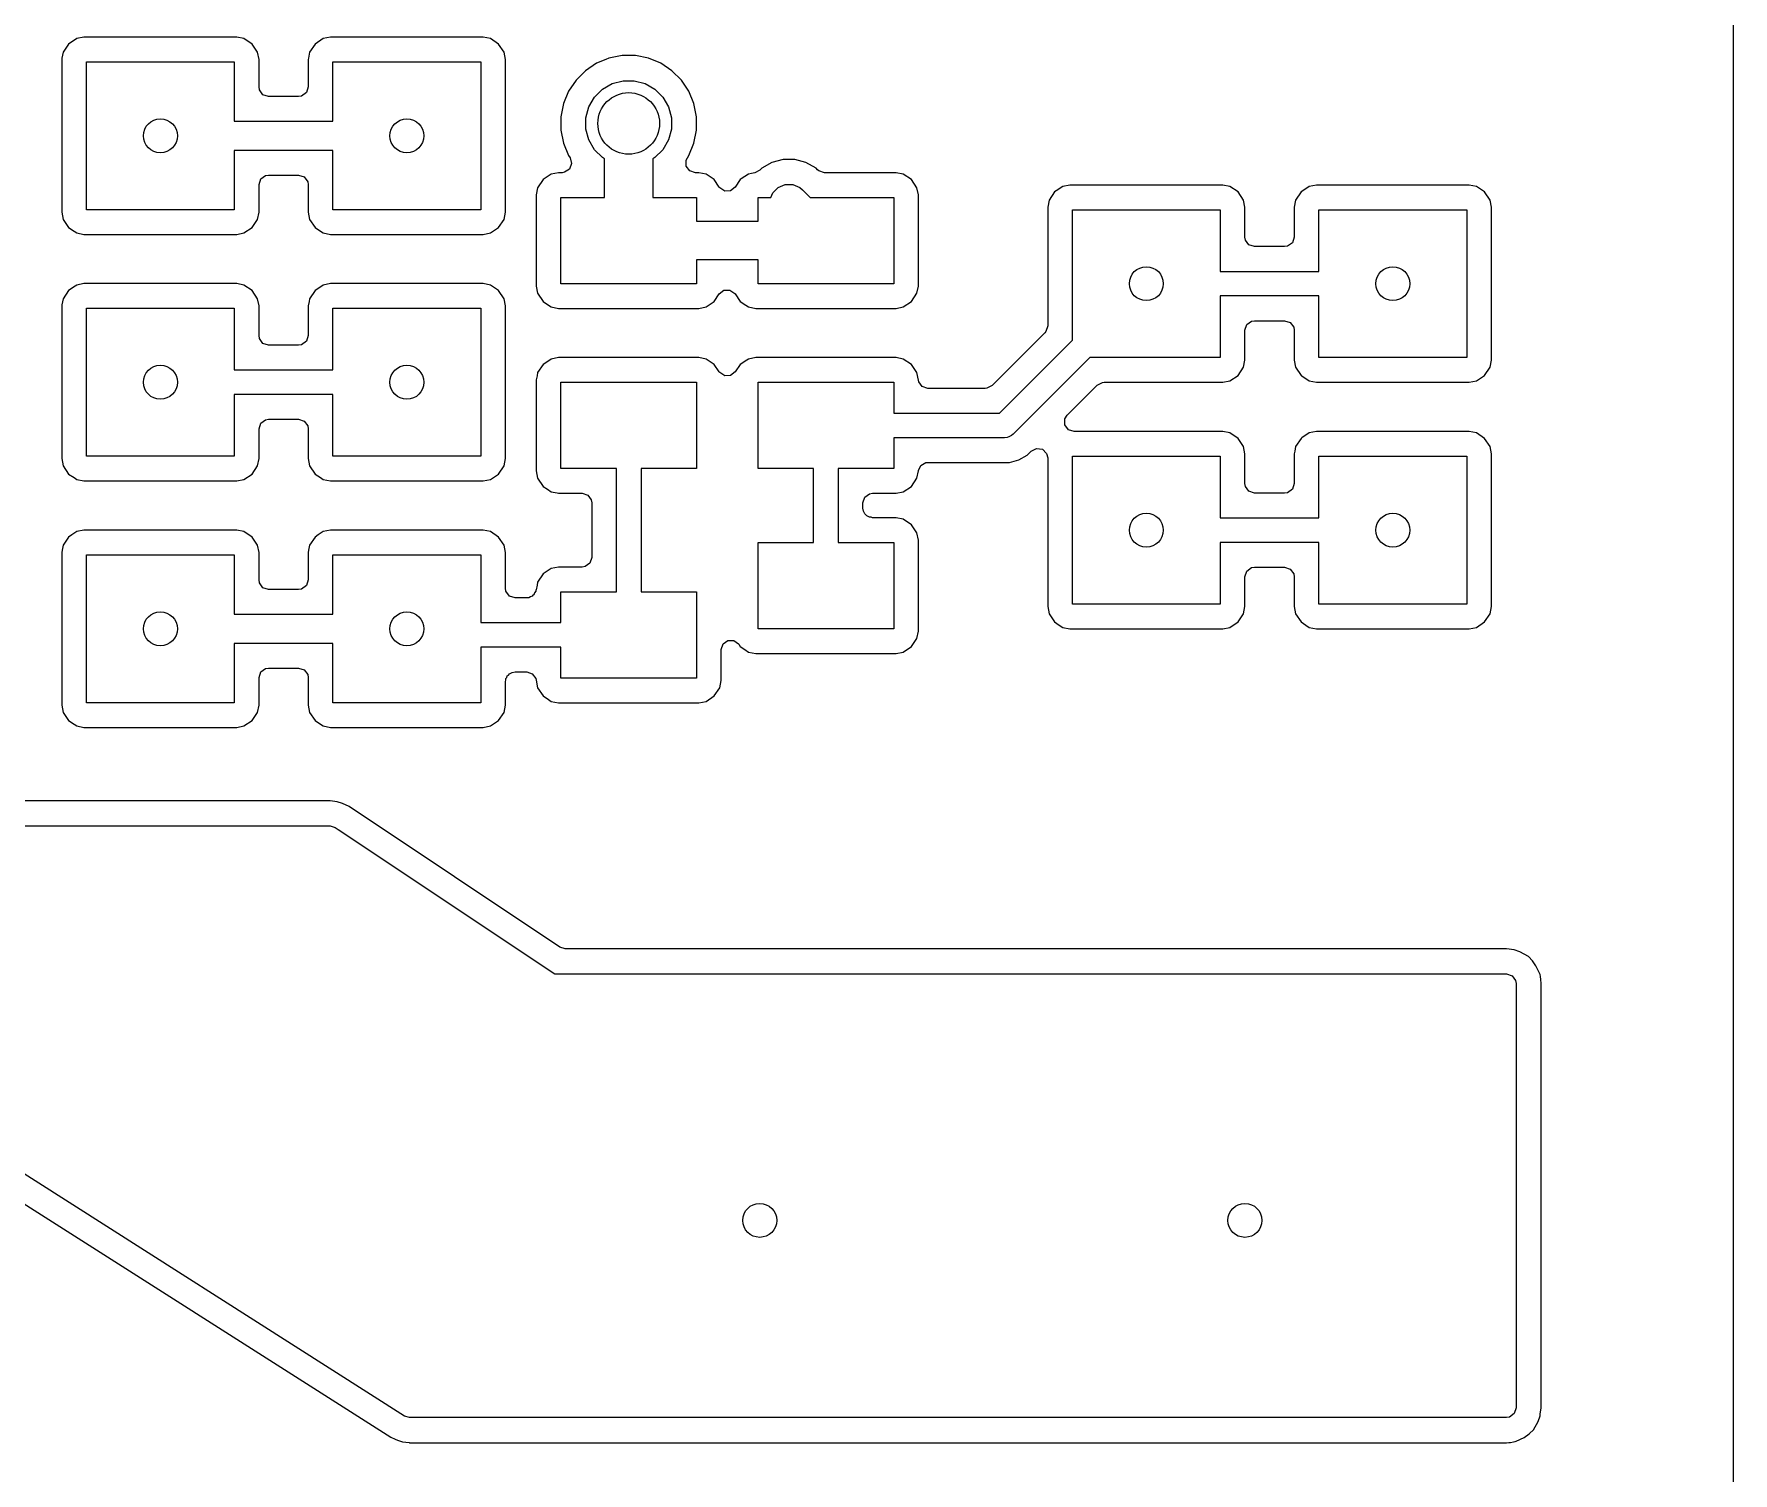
# Model space of a CAD drawing. Extents: x 0.01 to 1.99, y 0.01 to 1.59.
# Drawn here: x 1.299 to 1.988, y 0.688 to 1.271 of the extents above; entities that cross this region are included whole.
import ezdxf

# ---------------------------------------------------------------- set-up
doc = ezdxf.new("R2010")
doc.units = 0
doc.header["$MEASUREMENT"] = 0
doc.layers.add('BLACK', color=7, linetype='CONTINUOUS')

msp = doc.modelspace()

# ---------------------------------------------------------------- linework, layer by layer
at = {"layer": 'BLACK', "linetype": 'CONTINUOUS'}
for p, q in [((1.98801, 1.58411), (1.98801, 0.01589)), ((1.31609, 1.26944), (1.31278, 1.26722)), ((1.31901, 1.27002), (1.31609, 1.26944)), ((1.31609, 1.26944), (1.31609, 1.26944)), ((1.31609, 1.26944), (1.31609, 1.26944)), ((1.38099, 1.27002), (1.31901, 1.27002)), ((1.31901, 1.27002), (1.31901, 1.27002)), ((1.38391, 1.26944), (1.38099, 1.27002)), ((1.38722, 1.26722), (1.38391, 1.26944)), ((1.41609, 1.26944), (1.41278, 1.26722)), ((1.41901, 1.27002), (1.41609, 1.26944)), ((1.41609, 1.26944), (1.41609, 1.26944)), ((1.41609, 1.26944), (1.41609, 1.26944)), ((1.48099, 1.27002), (1.41901, 1.27002)), ((1.41901, 1.27002), (1.41901, 1.27002)), ((1.48391, 1.26944), (1.48099, 1.27002)), ((1.48722, 1.26722), (1.48391, 1.26944)), ((1.31007, 1.26146), (1.30998, 1.26099)), ((1.31056, 1.26391), (1.31007, 1.26146)), ((1.31278, 1.26722), (1.31056, 1.26391)), ((1.38944, 1.26391), (1.38722, 1.26722)), ((1.39002, 1.26099), (1.38944, 1.26391)), ((1.41007, 1.26146), (1.40998, 1.26099)), ((1.41056, 1.26391), (1.41007, 1.26146)), ((1.41278, 1.26722), (1.41056, 1.26391)), ((1.48944, 1.26391), (1.48722, 1.26722)), ((1.49002, 1.26099), (1.48944, 1.26391)), ((1.53197, 1.26146), (1.53076, 1.26096)), ((1.53729, 1.26252), (1.53197, 1.26146)), ((1.54271, 1.26252), (1.53729, 1.26252)), ((1.54803, 1.26146), (1.54271, 1.26252)), ((1.55304, 1.25939), (1.54803, 1.26146)), ((1.30998, 1.26099), (1.30998, 1.19901)), ((1.32, 1.2), (1.32, 1.26)), ((1.32, 1.26), (1.38, 1.26)), ((1.38, 1.26), (1.38, 1.23591)), ((1.39002, 1.24982), (1.39002, 1.26099)), ((1.39002, 1.26099), (1.39002, 1.26099)), ((1.40998, 1.26099), (1.40998, 1.24982)), ((1.42, 1.23591), (1.42, 1.26)), ((1.42, 1.26), (1.48, 1.26)), ((1.48, 1.26), (1.48, 1.2)), ((1.49002, 1.23229), (1.49002, 1.26099)), ((1.49002, 1.26099), (1.49002, 1.26099)), ((1.52246, 1.25638), (1.51862, 1.25254)), ((1.52696, 1.25939), (1.52246, 1.25638)), ((1.53076, 1.26096), (1.52696, 1.25939)), ((1.52696, 1.25939), (1.52696, 1.25939)), ((1.55754, 1.25638), (1.55304, 1.25939)), ((1.56138, 1.25254), (1.55754, 1.25638)), ((1.39021, 1.24862), (1.39002, 1.24982)), ((1.39163, 1.24667), (1.39021, 1.24862)), ((1.40998, 1.24982), (1.40924, 1.24753)), ((1.51561, 1.24804), (1.51354, 1.24303)), ((1.51862, 1.25254), (1.51561, 1.24804)), ((1.51561, 1.24804), (1.51561, 1.24804)), ((1.52612, 1.24565), (1.52935, 1.24888)), ((1.52935, 1.24888), (1.5333, 1.25117)), ((1.5333, 1.25117), (1.53772, 1.25235)), ((1.53772, 1.25235), (1.54228, 1.25235)), ((1.54228, 1.25235), (1.5467, 1.25117)), ((1.5467, 1.25117), (1.55065, 1.24888)), ((1.55065, 1.24888), (1.55388, 1.24565)), ((1.56439, 1.24804), (1.56138, 1.25254)), ((1.56646, 1.24303), (1.56439, 1.24804)), ((1.39392, 1.24593), (1.39163, 1.24667)), ((1.40608, 1.24593), (1.39392, 1.24593)), ((1.40729, 1.24612), (1.40608, 1.24593)), ((1.40924, 1.24753), (1.40729, 1.24612)), ((1.51354, 1.24303), (1.51248, 1.23771)), ((1.51354, 1.24303), (1.51354, 1.24303)), ((1.52265, 1.23728), (1.52383, 1.2417)), ((1.52383, 1.2417), (1.52612, 1.24565)), ((1.55388, 1.24565), (1.55617, 1.2417)), ((1.55617, 1.2417), (1.55735, 1.23728)), ((1.56752, 1.23771), (1.56646, 1.24303)), ((1.38, 1.23591), (1.42, 1.23591)), ((1.51248, 1.23771), (1.51248, 1.23229)), ((1.52265, 1.23272), (1.52265, 1.23728)), ((1.55735, 1.23728), (1.55735, 1.23272)), ((1.56752, 1.23229), (1.56752, 1.23771)), ((1.49002, 1.20599), (1.49002, 1.23229)), ((1.51248, 1.23229), (1.51354, 1.22697)), ((1.51354, 1.22697), (1.51354, 1.22697)), ((1.51354, 1.22697), (1.51561, 1.22196)), ((1.52383, 1.2283), (1.52265, 1.23272)), ((1.52612, 1.22435), (1.52383, 1.2283)), ((1.55617, 1.2283), (1.55388, 1.22435)), ((1.55735, 1.23272), (1.55617, 1.2283)), ((1.56439, 1.22196), (1.56646, 1.22697)), ((1.56646, 1.22697), (1.56752, 1.23229)), ((1.56646, 1.22697), (1.56646, 1.22697)), ((1.42, 1.22409), (1.38, 1.22409)), ((1.38, 1.22409), (1.38, 1.2)), ((1.42, 1.2), (1.42, 1.22409)), ((1.51561, 1.22196), (1.51561, 1.22196)), ((1.51561, 1.22196), (1.5162, 1.22108)), ((1.5162, 1.22108), (1.51686, 1.21876)), ((1.52935, 1.22112), (1.52612, 1.22435)), ((1.53016, 1.22065), (1.52935, 1.22112)), ((1.53016, 1.205), (1.53016, 1.22065)), ((1.55065, 1.22112), (1.54984, 1.22065)), ((1.54984, 1.22065), (1.54984, 1.205)), ((1.55388, 1.22435), (1.55065, 1.22112)), ((1.56333, 1.22012), (1.5638, 1.22108)), ((1.56333, 1.21771), (1.56333, 1.22012)), ((1.5638, 1.22108), (1.56439, 1.22196)), ((1.56439, 1.22196), (1.56439, 1.22196)), ((1.60264, 1.22039), (1.59809, 1.21917)), ((1.60736, 1.22039), (1.60264, 1.22039)), ((1.61191, 1.21917), (1.60736, 1.22039)), ((1.39076, 1.21247), (1.39271, 1.21388)), ((1.39271, 1.21388), (1.39392, 1.21407)), ((1.39392, 1.21407), (1.40608, 1.21407)), ((1.40608, 1.21407), (1.40837, 1.21333)), ((1.40837, 1.21333), (1.40979, 1.21138)), ((1.50859, 1.21444), (1.50564, 1.21247)), ((1.51151, 1.21502), (1.50859, 1.21444)), ((1.50859, 1.21444), (1.50859, 1.21444)), ((1.51296, 1.21502), (1.51151, 1.21502)), ((1.51151, 1.21502), (1.51151, 1.21502)), ((1.51402, 1.21517), (1.51296, 1.21502)), ((1.51602, 1.2165), (1.51402, 1.21517)), ((1.51686, 1.21876), (1.51602, 1.2165)), ((1.56475, 1.21576), (1.56333, 1.21771)), ((1.56704, 1.21502), (1.56475, 1.21576)), ((1.56849, 1.21502), (1.56704, 1.21502)), ((1.57141, 1.21444), (1.56849, 1.21502)), ((1.57472, 1.21222), (1.57141, 1.21444)), ((1.58859, 1.21444), (1.58564, 1.21247)), ((1.58985, 1.21469), (1.58859, 1.21444)), ((1.58859, 1.21444), (1.58859, 1.21444)), ((1.58859, 1.21444), (1.58859, 1.21444)), ((1.59123, 1.21496), (1.58985, 1.21469)), ((1.59322, 1.21603), (1.59123, 1.21496)), ((1.59401, 1.21682), (1.59322, 1.21603)), ((1.59809, 1.21917), (1.59401, 1.21682)), ((1.59401, 1.21682), (1.59401, 1.21682)), ((1.59809, 1.21917), (1.59809, 1.21917)), ((1.61599, 1.21682), (1.61191, 1.21917)), ((1.61664, 1.21616), (1.61599, 1.21682)), ((1.61711, 1.21576), (1.61664, 1.21616)), ((1.6194, 1.21502), (1.61711, 1.21576)), ((1.64849, 1.21502), (1.6194, 1.21502)), ((1.65141, 1.21444), (1.64849, 1.21502)), ((1.65472, 1.21222), (1.65141, 1.21444)), ((1.39002, 1.21018), (1.39076, 1.21247)), ((1.39002, 1.19901), (1.39002, 1.21018)), ((1.40979, 1.21138), (1.40998, 1.21018)), ((1.40998, 1.21018), (1.40998, 1.19901)), ((1.50306, 1.20891), (1.50248, 1.20599)), ((1.50528, 1.21222), (1.50306, 1.20891)), ((1.50564, 1.21247), (1.50528, 1.21222)), ((1.57676, 1.20918), (1.57472, 1.21222)), ((1.57694, 1.20893), (1.57676, 1.20918)), ((1.57894, 1.20759), (1.57694, 1.20893)), ((1.58135, 1.20769), (1.57894, 1.20759)), ((1.58324, 1.20918), (1.58135, 1.20769)), ((1.58528, 1.21222), (1.58324, 1.20918)), ((1.58564, 1.21247), (1.58528, 1.21222)), ((1.59768, 1.205), (1.59845, 1.20687)), ((1.59845, 1.20687), (1.60063, 1.20905)), ((1.60063, 1.20905), (1.60346, 1.21022)), ((1.60346, 1.21022), (1.60654, 1.21022)), ((1.60654, 1.21022), (1.60937, 1.20905)), ((1.60937, 1.20905), (1.61057, 1.20807)), ((1.61057, 1.20807), (1.61364, 1.205)), ((1.65694, 1.20891), (1.65472, 1.21222)), ((1.65752, 1.20599), (1.65694, 1.20891)), ((1.71278, 1.20722), (1.71056, 1.20391)), ((1.71347, 1.20769), (1.71278, 1.20722)), ((1.71609, 1.20944), (1.71347, 1.20769)), ((1.71901, 1.21002), (1.71609, 1.20944)), ((1.71609, 1.20944), (1.71609, 1.20944)), ((1.78099, 1.21002), (1.71901, 1.21002)), ((1.71901, 1.21002), (1.71901, 1.21002)), ((1.78391, 1.20944), (1.78099, 1.21002)), ((1.78722, 1.20722), (1.78391, 1.20944)), ((1.78944, 1.20391), (1.78722, 1.20722)), ((1.81278, 1.20722), (1.81056, 1.20391)), ((1.81347, 1.20769), (1.81278, 1.20722)), ((1.81609, 1.20944), (1.81347, 1.20769)), ((1.81901, 1.21002), (1.81609, 1.20944)), ((1.81609, 1.20944), (1.81609, 1.20944)), ((1.88099, 1.21002), (1.81901, 1.21002)), ((1.81901, 1.21002), (1.81901, 1.21002)), ((1.88391, 1.20944), (1.88099, 1.21002)), ((1.88722, 1.20722), (1.88391, 1.20944)), ((1.88944, 1.20391), (1.88722, 1.20722)), ((1.38, 1.2), (1.32, 1.2)), ((1.48, 1.2), (1.42, 1.2)), ((1.49002, 1.19901), (1.49002, 1.20599)), ((1.50248, 1.20599), (1.50248, 1.20599)), ((1.50248, 1.20599), (1.50248, 1.16901)), ((1.5125, 1.17), (1.5125, 1.205)), ((1.5125, 1.205), (1.53016, 1.205)), ((1.54984, 1.205), (1.5675, 1.205)), ((1.5675, 1.205), (1.5675, 1.19537)), ((1.5925, 1.19537), (1.5925, 1.205)), ((1.5925, 1.205), (1.59768, 1.205)), ((1.61364, 1.205), (1.6475, 1.205)), ((1.6475, 1.205), (1.6475, 1.17)), ((1.65752, 1.16901), (1.65752, 1.20599)), ((1.71056, 1.20391), (1.70998, 1.20099)), ((1.70998, 1.20099), (1.70998, 1.20099)), ((1.70998, 1.20099), (1.70998, 1.15284)), ((1.72, 1.14707), (1.72, 1.2)), ((1.72, 1.2), (1.78, 1.2)), ((1.78, 1.2), (1.78, 1.175)), ((1.79002, 1.20099), (1.78944, 1.20391)), ((1.79002, 1.18892), (1.79002, 1.20099)), ((1.79002, 1.20099), (1.79002, 1.20099)), ((1.81056, 1.20391), (1.80998, 1.20099)), ((1.80998, 1.20099), (1.80998, 1.20099)), ((1.80998, 1.20099), (1.80998, 1.18892)), ((1.82, 1.175), (1.82, 1.2)), ((1.82, 1.2), (1.88, 1.2)), ((1.88, 1.2), (1.88, 1.14)), ((1.89002, 1.20099), (1.88944, 1.20391)), ((1.89002, 1.13901), (1.89002, 1.20099)), ((1.30998, 1.19901), (1.30998, 1.19901)), ((1.30998, 1.19901), (1.31056, 1.19609)), ((1.31056, 1.19609), (1.31056, 1.19609)), ((1.31056, 1.19609), (1.31278, 1.19278)), ((1.31278, 1.19278), (1.31278, 1.19278)), ((1.31278, 1.19278), (1.31499, 1.1913)), ((1.38391, 1.19056), (1.38722, 1.19278)), ((1.38722, 1.19278), (1.38944, 1.19609)), ((1.38722, 1.19278), (1.38722, 1.19278)), ((1.38722, 1.19278), (1.38722, 1.19278)), ((1.38944, 1.19609), (1.39002, 1.19901)), ((1.40998, 1.19901), (1.41056, 1.19609)), ((1.41056, 1.19609), (1.41056, 1.19609)), ((1.41056, 1.19609), (1.41278, 1.19278)), ((1.41278, 1.19278), (1.41278, 1.19278)), ((1.41278, 1.19278), (1.41499, 1.1913)), ((1.48391, 1.19056), (1.48722, 1.19278)), ((1.48722, 1.19278), (1.48944, 1.19609)), ((1.48722, 1.19278), (1.48722, 1.19278)), ((1.48722, 1.19278), (1.48722, 1.19278)), ((1.48944, 1.19609), (1.49002, 1.19901)), ((1.5675, 1.19537), (1.5925, 1.19537)), ((1.31499, 1.1913), (1.31609, 1.19056)), ((1.31609, 1.19056), (1.31901, 1.18998)), ((1.31901, 1.18998), (1.38099, 1.18998)), ((1.38099, 1.18998), (1.38391, 1.19056)), ((1.38099, 1.18998), (1.38099, 1.18998)), ((1.38391, 1.19056), (1.38391, 1.19056)), ((1.41499, 1.1913), (1.41609, 1.19056)), ((1.41609, 1.19056), (1.41901, 1.18998)), ((1.41901, 1.18998), (1.48099, 1.18998)), ((1.48099, 1.18998), (1.48391, 1.19056)), ((1.48099, 1.18998), (1.48099, 1.18998)), ((1.48391, 1.19056), (1.48391, 1.19056)), ((1.79021, 1.18771), (1.79002, 1.18892)), ((1.79163, 1.18576), (1.79021, 1.18771)), ((1.79392, 1.18502), (1.79163, 1.18576)), ((1.80924, 1.18663), (1.80729, 1.18521)), ((1.80998, 1.18892), (1.80924, 1.18663)), ((1.5925, 1.17963), (1.5675, 1.17963)), ((1.5675, 1.17963), (1.5675, 1.17)), ((1.5925, 1.17), (1.5925, 1.17963)), ((1.80608, 1.18502), (1.79392, 1.18502)), ((1.80729, 1.18521), (1.80608, 1.18502)), ((1.78, 1.175), (1.82, 1.175)), ((1.31278, 1.16722), (1.31056, 1.16391)), ((1.31545, 1.16901), (1.31278, 1.16722)), ((1.31609, 1.16944), (1.31545, 1.16901)), ((1.31901, 1.17002), (1.31609, 1.16944)), ((1.31609, 1.16944), (1.31609, 1.16944)), ((1.38099, 1.17002), (1.31901, 1.17002)), ((1.31901, 1.17002), (1.31901, 1.17002)), ((1.38391, 1.16944), (1.38099, 1.17002)), ((1.38722, 1.16722), (1.38391, 1.16944)), ((1.38944, 1.16391), (1.38722, 1.16722)), ((1.41278, 1.16722), (1.41056, 1.16391)), ((1.41545, 1.16901), (1.41278, 1.16722)), ((1.41609, 1.16944), (1.41545, 1.16901)), ((1.41901, 1.17002), (1.41609, 1.16944)), ((1.41609, 1.16944), (1.41609, 1.16944)), ((1.48099, 1.17002), (1.41901, 1.17002)), ((1.41901, 1.17002), (1.41901, 1.17002)), ((1.48391, 1.16944), (1.48099, 1.17002)), ((1.48722, 1.16722), (1.48391, 1.16944)), ((1.48944, 1.16391), (1.48722, 1.16722)), ((1.50248, 1.16901), (1.50248, 1.16901)), ((1.50248, 1.16901), (1.50306, 1.16609)), ((1.50306, 1.16609), (1.50306, 1.16609)), ((1.50306, 1.16609), (1.50528, 1.16278)), ((1.5675, 1.17), (1.5125, 1.17)), ((1.57472, 1.16278), (1.57676, 1.16582)), ((1.57676, 1.16582), (1.57865, 1.16731)), ((1.57865, 1.16731), (1.58106, 1.16741)), ((1.58106, 1.16741), (1.58306, 1.16607)), ((1.58306, 1.16607), (1.58324, 1.16582)), ((1.58324, 1.16582), (1.58528, 1.16278)), ((1.6475, 1.17), (1.5925, 1.17)), ((1.65472, 1.16278), (1.65694, 1.16609)), ((1.65694, 1.16609), (1.65752, 1.16901)), ((1.82, 1.165), (1.78, 1.165)), ((1.78, 1.165), (1.78, 1.14)), ((1.82, 1.14), (1.82, 1.165)), ((1.31006, 1.16141), (1.30998, 1.16099)), ((1.30998, 1.16099), (1.30998, 1.09901)), ((1.31056, 1.16391), (1.31006, 1.16141)), ((1.32, 1.1), (1.32, 1.16)), ((1.32, 1.16), (1.38, 1.16)), ((1.38, 1.16), (1.38, 1.135)), ((1.39002, 1.16099), (1.38944, 1.16391)), ((1.39002, 1.14892), (1.39002, 1.16099)), ((1.39002, 1.16099), (1.39002, 1.16099)), ((1.41034, 1.16278), (1.40998, 1.16099)), ((1.40998, 1.16099), (1.40998, 1.14892)), ((1.41056, 1.16391), (1.41034, 1.16278)), ((1.42, 1.135), (1.42, 1.16)), ((1.42, 1.16), (1.48, 1.16)), ((1.48, 1.16), (1.48, 1.1)), ((1.49002, 1.16099), (1.48944, 1.16391)), ((1.49002, 1.09901), (1.49002, 1.16099)), ((1.50528, 1.16278), (1.50528, 1.16278)), ((1.50528, 1.16278), (1.50749, 1.1613)), ((1.50749, 1.1613), (1.50859, 1.16056)), ((1.50859, 1.16056), (1.51151, 1.15998)), ((1.51151, 1.15998), (1.56849, 1.15998)), ((1.56849, 1.15998), (1.57141, 1.16056)), ((1.56849, 1.15998), (1.56849, 1.15998)), ((1.57141, 1.16056), (1.57472, 1.16278)), ((1.57141, 1.16056), (1.57141, 1.16056)), ((1.57472, 1.16278), (1.57472, 1.16278)), ((1.57472, 1.16278), (1.57472, 1.16278)), ((1.58528, 1.16278), (1.58528, 1.16278)), ((1.58528, 1.16278), (1.58749, 1.1613)), ((1.58749, 1.1613), (1.58859, 1.16056)), ((1.58859, 1.16056), (1.59151, 1.15998)), ((1.59151, 1.15998), (1.64849, 1.15998)), ((1.64849, 1.15998), (1.65141, 1.16056)), ((1.64849, 1.15998), (1.64849, 1.15998)), ((1.65141, 1.16056), (1.65472, 1.16278)), ((1.65141, 1.16056), (1.65141, 1.16056)), ((1.65472, 1.16278), (1.65472, 1.16278)), ((1.65472, 1.16278), (1.65472, 1.16278)), ((1.70998, 1.15284), (1.70924, 1.15054)), ((1.79002, 1.15108), (1.79076, 1.15337)), ((1.79076, 1.15337), (1.79271, 1.15479)), ((1.79271, 1.15479), (1.79392, 1.15498)), ((1.79392, 1.15498), (1.80608, 1.15498)), ((1.80608, 1.15498), (1.80837, 1.15424)), ((1.80837, 1.15424), (1.80979, 1.15229)), ((1.80979, 1.15229), (1.80998, 1.15108)), ((1.39021, 1.14771), (1.39002, 1.14892)), ((1.39163, 1.14576), (1.39021, 1.14771)), ((1.39392, 1.14502), (1.39163, 1.14576)), ((1.40608, 1.14502), (1.39392, 1.14502)), ((1.40729, 1.14521), (1.40608, 1.14502)), ((1.40924, 1.14663), (1.40729, 1.14521)), ((1.40998, 1.14892), (1.40924, 1.14663)), ((1.70884, 1.15008), (1.68742, 1.12866)), ((1.69043, 1.1175), (1.72, 1.14707)), ((1.70924, 1.15054), (1.70884, 1.15008)), ((1.79002, 1.13901), (1.79002, 1.15108)), ((1.80998, 1.15108), (1.80998, 1.13901)), ((1.50795, 1.13901), (1.50528, 1.13722)), ((1.50859, 1.13944), (1.50795, 1.13901)), ((1.51151, 1.14002), (1.50859, 1.13944)), ((1.50859, 1.13944), (1.50859, 1.13944)), ((1.56849, 1.14002), (1.51151, 1.14002)), ((1.51151, 1.14002), (1.51151, 1.14002)), ((1.57141, 1.13944), (1.56849, 1.14002)), ((1.57472, 1.13722), (1.57141, 1.13944)), ((1.58795, 1.13901), (1.58528, 1.13722)), ((1.58859, 1.13944), (1.58795, 1.13901)), ((1.59151, 1.14002), (1.58859, 1.13944)), ((1.58859, 1.13944), (1.58859, 1.13944)), ((1.64849, 1.14002), (1.59151, 1.14002)), ((1.59151, 1.14002), (1.59151, 1.14002)), ((1.65141, 1.13944), (1.64849, 1.14002)), ((1.65472, 1.13722), (1.65141, 1.13944)), ((1.72707, 1.14), (1.69604, 1.10896)), ((1.78, 1.14), (1.72707, 1.14)), ((1.78944, 1.13609), (1.79002, 1.13901)), ((1.80998, 1.13901), (1.81056, 1.13609)), ((1.88, 1.14), (1.82, 1.14)), ((1.88944, 1.13609), (1.89002, 1.13901)), ((1.38, 1.135), (1.42, 1.135)), ((1.5028, 1.13259), (1.50248, 1.13099)), ((1.50248, 1.13099), (1.50248, 1.09401)), ((1.50306, 1.13391), (1.5028, 1.13259)), ((1.50528, 1.13722), (1.50306, 1.13391)), ((1.57676, 1.13418), (1.57472, 1.13722)), ((1.57694, 1.13393), (1.57676, 1.13418)), ((1.57894, 1.13259), (1.57694, 1.13393)), ((1.58135, 1.13269), (1.57894, 1.13259)), ((1.58324, 1.13418), (1.58135, 1.13269)), ((1.58528, 1.13722), (1.58324, 1.13418)), ((1.65692, 1.13393), (1.65472, 1.13722)), ((1.65694, 1.13391), (1.65692, 1.13393)), ((1.65756, 1.1308), (1.65694, 1.13391)), ((1.65694, 1.13391), (1.65694, 1.13391)), ((1.65769, 1.13021), (1.65756, 1.1308)), ((1.65756, 1.1308), (1.65756, 1.1308)), ((1.78099, 1.12998), (1.78391, 1.13056)), ((1.78391, 1.13056), (1.78722, 1.13278)), ((1.78391, 1.13056), (1.78391, 1.13056)), ((1.78722, 1.13278), (1.78944, 1.13609)), ((1.78722, 1.13278), (1.78722, 1.13278)), ((1.78722, 1.13278), (1.78722, 1.13278)), ((1.81056, 1.13609), (1.81056, 1.13609)), ((1.81056, 1.13609), (1.81278, 1.13278)), ((1.81278, 1.13278), (1.81278, 1.13278)), ((1.81278, 1.13278), (1.81305, 1.13259)), ((1.81305, 1.13259), (1.81609, 1.13056)), ((1.81609, 1.13056), (1.81901, 1.12998)), ((1.88099, 1.12998), (1.88391, 1.13056)), ((1.88391, 1.13056), (1.88722, 1.13278)), ((1.88391, 1.13056), (1.88391, 1.13056)), ((1.88722, 1.13278), (1.88944, 1.13609)), ((1.88722, 1.13278), (1.88722, 1.13278)), ((1.88722, 1.13278), (1.88722, 1.13278)), ((1.42, 1.125), (1.38, 1.125)), ((1.38, 1.125), (1.38, 1.1)), ((1.42, 1.1), (1.42, 1.125)), ((1.5125, 1.095), (1.5125, 1.13)), ((1.5125, 1.13), (1.5675, 1.13)), ((1.5675, 1.13), (1.5675, 1.095)), ((1.5925, 1.095), (1.5925, 1.13)), ((1.5925, 1.13), (1.6475, 1.13)), ((1.6475, 1.13), (1.6475, 1.1175)), ((1.6591, 1.12826), (1.65769, 1.13021)), ((1.66139, 1.12752), (1.6591, 1.12826)), ((1.68466, 1.12752), (1.66139, 1.12752)), ((1.68527, 1.12757), (1.68466, 1.12752)), ((1.68742, 1.12866), (1.68527, 1.12757)), ((1.71791, 1.11667), (1.73008, 1.12884)), ((1.73008, 1.12884), (1.73223, 1.12993)), ((1.73223, 1.12993), (1.73284, 1.12998)), ((1.73284, 1.12998), (1.78099, 1.12998)), ((1.78099, 1.12998), (1.78099, 1.12998)), ((1.81901, 1.12998), (1.88099, 1.12998)), ((1.88099, 1.12998), (1.88099, 1.12998)), ((1.6475, 1.1175), (1.69043, 1.1175)), ((1.71696, 1.11512), (1.71791, 1.11667)), ((1.39002, 1.11108), (1.39076, 1.11337)), ((1.39002, 1.09901), (1.39002, 1.11108)), ((1.39076, 1.11337), (1.39271, 1.11479)), ((1.39271, 1.11479), (1.39392, 1.11498)), ((1.39392, 1.11498), (1.40608, 1.11498)), ((1.40608, 1.11498), (1.40837, 1.11424)), ((1.40837, 1.11424), (1.40979, 1.11229)), ((1.40979, 1.11229), (1.40998, 1.11108)), ((1.40998, 1.11108), (1.40998, 1.09901)), ((1.71696, 1.11271), (1.71696, 1.11512)), ((1.71838, 1.11076), (1.71696, 1.11271)), ((1.72067, 1.11002), (1.71838, 1.11076)), ((1.78099, 1.11002), (1.72067, 1.11002)), ((1.78391, 1.10944), (1.78099, 1.11002)), ((1.81901, 1.11002), (1.81609, 1.10944)), ((1.88099, 1.11002), (1.81901, 1.11002)), ((1.81901, 1.11002), (1.81901, 1.11002)), ((1.88391, 1.10944), (1.88099, 1.11002)), ((1.6925, 1.1075), (1.6475, 1.1075)), ((1.6475, 1.1075), (1.6475, 1.095)), ((1.69348, 1.1076), (1.6925, 1.1075)), ((1.69422, 1.10791), (1.69348, 1.1076)), ((1.69348, 1.1076), (1.69348, 1.1076)), ((1.69528, 1.10834), (1.69422, 1.10791)), ((1.69604, 1.10896), (1.69528, 1.10834)), ((1.69528, 1.10834), (1.69528, 1.10834)), ((1.70333, 1.10209), (1.70547, 1.10318)), ((1.70547, 1.10318), (1.70785, 1.1028)), ((1.78722, 1.10722), (1.78391, 1.10944)), ((1.78944, 1.10391), (1.78722, 1.10722)), ((1.79002, 1.10099), (1.78944, 1.10391)), ((1.81056, 1.10391), (1.81018, 1.10201)), ((1.81278, 1.10722), (1.81056, 1.10391)), ((1.81311, 1.10744), (1.81278, 1.10722)), ((1.81609, 1.10944), (1.81311, 1.10744)), ((1.81609, 1.10944), (1.81609, 1.10944)), ((1.88722, 1.10722), (1.88391, 1.10944)), ((1.88944, 1.10391), (1.88722, 1.10722)), ((1.89002, 1.10099), (1.88944, 1.10391)), ((1.30998, 1.09901), (1.30998, 1.09901)), ((1.30998, 1.09901), (1.31056, 1.09609)), ((1.31056, 1.09609), (1.31056, 1.09609)), ((1.31056, 1.09609), (1.31278, 1.09278)), ((1.38, 1.1), (1.32, 1.1)), ((1.38722, 1.09278), (1.38944, 1.09609)), ((1.38944, 1.09609), (1.39002, 1.09901)), ((1.40998, 1.09901), (1.41056, 1.09609)), ((1.41056, 1.09609), (1.41056, 1.09609)), ((1.41056, 1.09609), (1.41278, 1.09278)), ((1.48, 1.1), (1.42, 1.1)), ((1.48722, 1.09278), (1.48944, 1.09609)), ((1.48944, 1.09609), (1.49002, 1.09901)), ((1.65761, 1.09419), (1.65848, 1.09617)), ((1.65848, 1.09617), (1.66056, 1.09739)), ((1.66056, 1.09739), (1.66139, 1.09748)), ((1.66139, 1.09748), (1.69448, 1.09748)), ((1.69448, 1.09748), (1.6983, 1.0985)), ((1.69448, 1.09748), (1.69448, 1.09748)), ((1.6983, 1.0985), (1.70172, 1.10048)), ((1.70172, 1.10048), (1.70238, 1.10114)), ((1.70238, 1.10114), (1.70333, 1.10209)), ((1.70785, 1.1028), (1.70956, 1.1011)), ((1.70956, 1.1011), (1.70998, 1.09933)), ((1.70998, 1.09933), (1.70998, 1.03901)), ((1.72, 1.04), (1.72, 1.1)), ((1.72, 1.1), (1.78, 1.1)), ((1.78, 1.1), (1.78, 1.075)), ((1.79002, 1.08892), (1.79002, 1.10099)), ((1.79002, 1.10099), (1.79002, 1.10099)), ((1.81018, 1.10201), (1.80998, 1.10099)), ((1.80998, 1.10099), (1.80998, 1.08892)), ((1.82, 1.075), (1.82, 1.1)), ((1.82, 1.1), (1.88, 1.1)), ((1.88, 1.1), (1.88, 1.04)), ((1.89002, 1.03901), (1.89002, 1.10099)), ((1.31278, 1.09278), (1.31278, 1.09278)), ((1.31278, 1.09278), (1.31499, 1.0913)), ((1.31499, 1.0913), (1.31609, 1.09056)), ((1.31609, 1.09056), (1.31901, 1.08998)), ((1.31901, 1.08998), (1.38099, 1.08998)), ((1.38099, 1.08998), (1.38391, 1.09056)), ((1.38099, 1.08998), (1.38099, 1.08998)), ((1.38391, 1.09056), (1.38722, 1.09278)), ((1.38391, 1.09056), (1.38391, 1.09056)), ((1.38722, 1.09278), (1.38722, 1.09278)), ((1.38722, 1.09278), (1.38722, 1.09278)), ((1.41278, 1.09278), (1.41278, 1.09278)), ((1.41278, 1.09278), (1.41499, 1.0913)), ((1.41499, 1.0913), (1.41609, 1.09056)), ((1.41609, 1.09056), (1.41901, 1.08998)), ((1.41901, 1.08998), (1.48099, 1.08998)), ((1.48099, 1.08998), (1.48391, 1.09056)), ((1.48099, 1.08998), (1.48099, 1.08998)), ((1.48391, 1.09056), (1.48722, 1.09278)), ((1.48391, 1.09056), (1.48391, 1.09056)), ((1.48722, 1.09278), (1.48722, 1.09278)), ((1.48722, 1.09278), (1.48722, 1.09278)), ((1.50248, 1.09401), (1.50248, 1.09401)), ((1.50248, 1.09401), (1.50306, 1.09109)), ((1.50306, 1.09109), (1.50306, 1.09109)), ((1.50306, 1.09109), (1.50528, 1.08778)), ((1.535, 1.095), (1.5125, 1.095)), ((1.535, 1.045), (1.535, 1.095)), ((1.5675, 1.095), (1.545, 1.095)), ((1.545, 1.095), (1.545, 1.045)), ((1.615, 1.095), (1.5925, 1.095)), ((1.615, 1.065), (1.615, 1.095)), ((1.6475, 1.095), (1.625, 1.095)), ((1.625, 1.095), (1.625, 1.065)), ((1.65472, 1.08778), (1.65694, 1.09109)), ((1.65694, 1.09109), (1.65752, 1.09401)), ((1.65752, 1.09401), (1.65756, 1.0942)), ((1.65752, 1.09401), (1.65752, 1.09401)), ((1.65756, 1.0942), (1.65761, 1.09419)), ((1.50528, 1.08778), (1.50528, 1.08778)), ((1.50528, 1.08778), (1.507, 1.08663)), ((1.507, 1.08663), (1.50859, 1.08556)), ((1.50859, 1.08556), (1.51093, 1.0851)), ((1.51093, 1.0851), (1.51151, 1.08498)), ((1.51151, 1.08498), (1.51151, 1.08498)), ((1.51151, 1.08498), (1.52108, 1.08498)), ((1.52108, 1.08498), (1.52337, 1.08424)), ((1.52337, 1.08424), (1.52479, 1.08229)), ((1.52479, 1.08229), (1.52498, 1.08108)), ((1.63502, 1.08108), (1.63576, 1.08337)), ((1.63576, 1.08337), (1.63771, 1.08479)), ((1.63771, 1.08479), (1.63892, 1.08498)), ((1.63892, 1.08498), (1.64849, 1.08498)), ((1.64849, 1.08498), (1.65141, 1.08556)), ((1.64849, 1.08498), (1.64849, 1.08498)), ((1.65141, 1.08556), (1.65472, 1.08778)), ((1.65141, 1.08556), (1.65141, 1.08556)), ((1.65472, 1.08778), (1.65472, 1.08778)), ((1.65472, 1.08778), (1.65472, 1.08778)), ((1.79021, 1.08771), (1.79002, 1.08892)), ((1.79163, 1.08576), (1.79021, 1.08771)), ((1.79392, 1.08502), (1.79163, 1.08576)), ((1.80608, 1.08502), (1.79392, 1.08502)), ((1.80729, 1.08521), (1.80608, 1.08502)), ((1.80924, 1.08663), (1.80729, 1.08521)), ((1.80998, 1.08892), (1.80924, 1.08663)), ((1.52498, 1.08108), (1.52498, 1.05892)), ((1.63502, 1.07892), (1.63502, 1.08108)), ((1.63521, 1.07771), (1.63502, 1.07892)), ((1.63557, 1.07721), (1.63521, 1.07771)), ((1.63576, 1.07663), (1.63557, 1.07721)), ((1.63626, 1.07626), (1.63576, 1.07663)), ((1.63663, 1.07576), (1.63626, 1.07626)), ((1.63721, 1.07557), (1.63663, 1.07576)), ((1.63771, 1.07521), (1.63721, 1.07557)), ((1.31609, 1.06944), (1.31402, 1.06805)), ((1.31901, 1.07002), (1.31609, 1.06944)), ((1.31609, 1.06944), (1.31609, 1.06944)), ((1.38099, 1.07002), (1.31901, 1.07002)), ((1.31901, 1.07002), (1.31901, 1.07002)), ((1.38391, 1.06944), (1.38099, 1.07002)), ((1.38722, 1.06722), (1.38391, 1.06944)), ((1.41609, 1.06944), (1.41402, 1.06805)), ((1.41901, 1.07002), (1.41609, 1.06944)), ((1.41609, 1.06944), (1.41609, 1.06944)), ((1.48099, 1.07002), (1.41901, 1.07002)), ((1.41901, 1.07002), (1.41901, 1.07002)), ((1.48391, 1.06944), (1.48099, 1.07002)), ((1.48722, 1.06722), (1.48391, 1.06944)), ((1.63833, 1.07521), (1.63771, 1.07521)), ((1.63892, 1.07502), (1.63833, 1.07521)), ((1.64849, 1.07502), (1.63892, 1.07502)), ((1.65141, 1.07444), (1.64849, 1.07502)), ((1.65472, 1.07222), (1.65141, 1.07444)), ((1.65694, 1.06891), (1.65472, 1.07222)), ((1.65752, 1.06599), (1.65694, 1.06891)), ((1.78, 1.075), (1.82, 1.075)), ((1.31016, 1.06191), (1.30998, 1.06099)), ((1.31056, 1.06391), (1.31016, 1.06191)), ((1.31278, 1.06722), (1.31056, 1.06391)), ((1.31402, 1.06805), (1.31278, 1.06722)), ((1.38944, 1.06391), (1.38722, 1.06722)), ((1.39002, 1.06099), (1.38944, 1.06391)), ((1.41016, 1.06191), (1.40998, 1.06099)), ((1.41056, 1.06391), (1.41016, 1.06191)), ((1.41278, 1.06722), (1.41056, 1.06391)), ((1.41402, 1.06805), (1.41278, 1.06722)), ((1.48944, 1.06391), (1.48722, 1.06722)), ((1.49002, 1.06099), (1.48944, 1.06391)), ((1.5925, 1.03), (1.5925, 1.065)), ((1.5925, 1.065), (1.615, 1.065)), ((1.625, 1.065), (1.6475, 1.065)), ((1.6475, 1.065), (1.6475, 1.03)), ((1.65752, 1.02901), (1.65752, 1.06599)), ((1.82, 1.065), (1.78, 1.065)), ((1.78, 1.065), (1.78, 1.04)), ((1.82, 1.04), (1.82, 1.065)), ((1.30998, 1.06099), (1.30998, 0.99901)), ((1.32, 1), (1.32, 1.06)), ((1.32, 1.06), (1.38, 1.06)), ((1.38, 1.06), (1.38, 1.03591)), ((1.39002, 1.04982), (1.39002, 1.06099)), ((1.39002, 1.06099), (1.39002, 1.06099)), ((1.40998, 1.06099), (1.40998, 1.04982)), ((1.42, 1.03591), (1.42, 1.06)), ((1.42, 1.06), (1.48, 1.06)), ((1.48, 1.06), (1.48, 1.0325)), ((1.49002, 1.04642), (1.49002, 1.06099)), ((1.49002, 1.06099), (1.49002, 1.06099)), ((1.51151, 1.05502), (1.50859, 1.05444)), ((1.52108, 1.05502), (1.51151, 1.05502)), ((1.51151, 1.05502), (1.51151, 1.05502)), ((1.52229, 1.05521), (1.52108, 1.05502)), ((1.52424, 1.05663), (1.52229, 1.05521)), ((1.52498, 1.05892), (1.52424, 1.05663)), ((1.79076, 1.05337), (1.79271, 1.05479)), ((1.79271, 1.05479), (1.79392, 1.05498)), ((1.79392, 1.05498), (1.80608, 1.05498)), ((1.80608, 1.05498), (1.80837, 1.05424)), ((1.39021, 1.04862), (1.39002, 1.04982)), ((1.39163, 1.04667), (1.39021, 1.04862)), ((1.40998, 1.04982), (1.40924, 1.04753)), ((1.50283, 1.04772), (1.50244, 1.0458)), ((1.50306, 1.04891), (1.50283, 1.04772)), ((1.50528, 1.05222), (1.50306, 1.04891)), ((1.50859, 1.05444), (1.50528, 1.05222)), ((1.50859, 1.05444), (1.50859, 1.05444)), ((1.50859, 1.05444), (1.50859, 1.05444)), ((1.79002, 1.05108), (1.79076, 1.05337)), ((1.79002, 1.03901), (1.79002, 1.05108)), ((1.80837, 1.05424), (1.80979, 1.05229)), ((1.80979, 1.05229), (1.80998, 1.05108)), ((1.80998, 1.05108), (1.80998, 1.03901)), ((1.39392, 1.04593), (1.39163, 1.04667)), ((1.40608, 1.04593), (1.39392, 1.04593)), ((1.40729, 1.04612), (1.40608, 1.04593)), ((1.40924, 1.04753), (1.40729, 1.04612)), ((1.49021, 1.04521), (1.49002, 1.04642)), ((1.49163, 1.04326), (1.49021, 1.04521)), ((1.49392, 1.04252), (1.49163, 1.04326)), ((1.49861, 1.04252), (1.49392, 1.04252)), ((1.49944, 1.04261), (1.49861, 1.04252)), ((1.50013, 1.04302), (1.49944, 1.04261)), ((1.5009, 1.04326), (1.50013, 1.04302)), ((1.50115, 1.04361), (1.5009, 1.04326)), ((1.50152, 1.04383), (1.50115, 1.04361)), ((1.50184, 1.04456), (1.50152, 1.04383)), ((1.50231, 1.04521), (1.50184, 1.04456)), ((1.50239, 1.04581), (1.50231, 1.04564)), ((1.50231, 1.04564), (1.50231, 1.04521)), ((1.50244, 1.0458), (1.50239, 1.04581)), ((1.5125, 1.0325), (1.5125, 1.045)), ((1.5125, 1.045), (1.535, 1.045)), ((1.545, 1.045), (1.5675, 1.045)), ((1.5675, 1.045), (1.5675, 1.01)), ((1.38, 1.03591), (1.42, 1.03591)), ((1.70998, 1.03901), (1.70998, 1.03901)), ((1.70998, 1.03901), (1.71056, 1.03609)), ((1.71056, 1.03609), (1.71056, 1.03609)), ((1.71056, 1.03609), (1.71278, 1.03278)), ((1.78, 1.04), (1.72, 1.04)), ((1.78722, 1.03278), (1.78944, 1.03609)), ((1.78944, 1.03609), (1.79002, 1.03901)), ((1.80998, 1.03901), (1.81056, 1.03609)), ((1.81056, 1.03609), (1.81056, 1.03609)), ((1.81056, 1.03609), (1.81278, 1.03278)), ((1.88, 1.04), (1.82, 1.04)), ((1.88722, 1.03278), (1.88944, 1.03609)), ((1.88944, 1.03609), (1.89002, 1.03901)), ((1.48, 1.0325), (1.5125, 1.0325)), ((1.6475, 1.03), (1.5925, 1.03)), ((1.65694, 1.02609), (1.65752, 1.02901)), ((1.71278, 1.03278), (1.71278, 1.03278)), ((1.71278, 1.03278), (1.71467, 1.03151)), ((1.71467, 1.03151), (1.71609, 1.03056)), ((1.71609, 1.03056), (1.71901, 1.02998)), ((1.71901, 1.02998), (1.78099, 1.02998)), ((1.78099, 1.02998), (1.78391, 1.03056)), ((1.78099, 1.02998), (1.78099, 1.02998)), ((1.78391, 1.03056), (1.78722, 1.03278)), ((1.78391, 1.03056), (1.78391, 1.03056)), ((1.78722, 1.03278), (1.78722, 1.03278)), ((1.78722, 1.03278), (1.78722, 1.03278)), ((1.81278, 1.03278), (1.81278, 1.03278)), ((1.81278, 1.03278), (1.81467, 1.03151)), ((1.81467, 1.03151), (1.81609, 1.03056)), ((1.81609, 1.03056), (1.81901, 1.02998)), ((1.81901, 1.02998), (1.88099, 1.02998)), ((1.88099, 1.02998), (1.88391, 1.03056)), ((1.88099, 1.02998), (1.88099, 1.02998)), ((1.88391, 1.03056), (1.88722, 1.03278)), ((1.88391, 1.03056), (1.88391, 1.03056)), ((1.88722, 1.03278), (1.88722, 1.03278)), ((1.88722, 1.03278), (1.88722, 1.03278)), ((1.42, 1.02409), (1.38, 1.02409)), ((1.38, 1.02409), (1.38, 1)), ((1.42, 1), (1.42, 1.02409)), ((1.5125, 1.0225), (1.48, 1.0225)), ((1.48, 1.0225), (1.48, 1)), ((1.5125, 1.01), (1.5125, 1.0225)), ((1.57752, 1.02154), (1.57826, 1.02383)), ((1.57752, 1.00901), (1.57752, 1.02154)), ((1.57826, 1.02383), (1.58021, 1.02524)), ((1.58021, 1.02524), (1.58262, 1.02524)), ((1.58262, 1.02524), (1.58457, 1.02383)), ((1.58457, 1.02383), (1.58466, 1.0237)), ((1.58466, 1.0237), (1.58528, 1.02278)), ((1.58528, 1.02278), (1.58528, 1.02278)), ((1.58528, 1.02278), (1.58713, 1.02154)), ((1.58713, 1.02154), (1.58859, 1.02056)), ((1.58859, 1.02056), (1.59151, 1.01998)), ((1.64849, 1.01998), (1.65141, 1.02056)), ((1.65141, 1.02056), (1.65472, 1.02278)), ((1.65141, 1.02056), (1.65141, 1.02056)), ((1.65472, 1.02278), (1.65694, 1.02609)), ((1.65472, 1.02278), (1.65472, 1.02278)), ((1.65472, 1.02278), (1.65472, 1.02278)), ((1.39076, 1.01247), (1.39271, 1.01388)), ((1.39271, 1.01388), (1.39392, 1.01407)), ((1.39392, 1.01407), (1.40608, 1.01407)), ((1.40608, 1.01407), (1.40837, 1.01333)), ((1.40837, 1.01333), (1.40979, 1.01138)), ((1.59151, 1.01998), (1.64849, 1.01998)), ((1.64849, 1.01998), (1.64849, 1.01998)), ((1.39002, 1.01018), (1.39076, 1.01247)), ((1.39002, 0.99901), (1.39002, 1.01018)), ((1.40979, 1.01138), (1.40998, 1.01018)), ((1.40998, 1.01018), (1.40998, 0.99901)), ((1.49002, 1.00858), (1.49021, 1.00917)), ((1.49002, 0.99901), (1.49002, 1.00858)), ((1.49021, 1.00979), (1.49057, 1.01029)), ((1.49021, 1.00917), (1.49021, 1.00979)), ((1.49057, 1.01029), (1.49076, 1.01087)), ((1.49076, 1.01087), (1.49126, 1.01124)), ((1.49126, 1.01124), (1.49163, 1.01174)), ((1.49163, 1.01174), (1.49221, 1.01193)), ((1.49221, 1.01193), (1.49271, 1.01229)), ((1.49271, 1.01229), (1.49392, 1.01248)), ((1.49392, 1.01248), (1.49861, 1.01248)), ((1.49861, 1.01248), (1.5009, 1.01174)), ((1.5009, 1.01174), (1.50231, 1.00979)), ((1.50231, 1.00979), (1.50244, 1.0092)), ((1.50244, 1.0092), (1.50244, 1.0092)), ((1.50244, 1.0092), (1.50306, 1.00609)), ((1.5675, 1.01), (1.5125, 1.01)), ((1.57694, 1.00609), (1.57752, 1.00901)), ((1.38, 1), (1.32, 1)), ((1.48, 1), (1.42, 1)), ((1.50306, 1.00609), (1.50306, 1.00609)), ((1.50306, 1.00609), (1.50528, 1.00278)), ((1.50528, 1.00278), (1.50528, 1.00278)), ((1.50528, 1.00278), (1.50749, 1.0013)), ((1.50749, 1.0013), (1.50859, 1.00056)), ((1.50859, 1.00056), (1.51151, 0.99998)), ((1.51151, 0.99998), (1.56849, 0.99998)), ((1.56849, 0.99998), (1.57141, 1.00056)), ((1.56849, 0.99998), (1.56849, 0.99998)), ((1.57141, 1.00056), (1.57472, 1.00278)), ((1.57141, 1.00056), (1.57141, 1.00056)), ((1.57472, 1.00278), (1.57694, 1.00609)), ((1.57472, 1.00278), (1.57472, 1.00278)), ((1.57472, 1.00278), (1.57472, 1.00278)), ((1.30998, 0.99901), (1.30998, 0.99901)), ((1.30998, 0.99901), (1.31056, 0.99609)), ((1.31056, 0.99609), (1.31056, 0.99609)), ((1.31056, 0.99609), (1.31278, 0.99278)), ((1.31278, 0.99278), (1.31278, 0.99278)), ((1.31278, 0.99278), (1.31499, 0.9913)), ((1.38391, 0.99056), (1.38722, 0.99278)), ((1.38722, 0.99278), (1.38944, 0.99609)), ((1.38722, 0.99278), (1.38722, 0.99278)), ((1.38722, 0.99278), (1.38722, 0.99278)), ((1.38944, 0.99609), (1.39002, 0.99901)), ((1.40998, 0.99901), (1.41056, 0.99609)), ((1.41056, 0.99609), (1.41056, 0.99609)), ((1.41056, 0.99609), (1.41278, 0.99278)), ((1.41278, 0.99278), (1.41278, 0.99278)), ((1.41278, 0.99278), (1.41499, 0.9913)), ((1.48391, 0.99056), (1.48722, 0.99278)), ((1.48722, 0.99278), (1.48944, 0.99609)), ((1.48722, 0.99278), (1.48722, 0.99278)), ((1.48722, 0.99278), (1.48722, 0.99278)), ((1.48944, 0.99609), (1.49002, 0.99901)), ((1.31499, 0.9913), (1.31609, 0.99056)), ((1.31609, 0.99056), (1.31901, 0.98998)), ((1.31901, 0.98998), (1.38099, 0.98998)), ((1.38099, 0.98998), (1.38391, 0.99056)), ((1.38099, 0.98998), (1.38099, 0.98998)), ((1.38391, 0.99056), (1.38391, 0.99056)), ((1.41499, 0.9913), (1.41609, 0.99056)), ((1.41609, 0.99056), (1.41901, 0.98998)), ((1.41901, 0.98998), (1.48099, 0.98998)), ((1.48099, 0.98998), (1.48391, 0.99056)), ((1.48099, 0.98998), (1.48099, 0.98998)), ((1.48391, 0.99056), (1.48391, 0.99056)), ((1.41882, 0.96022), (1.20411, 0.96022)), ((1.42178, 0.95978), (1.41882, 0.96022)), ((1.42394, 0.95912), (1.42178, 0.95978)), ((1.42665, 0.95785), (1.42394, 0.95912)), ((1.46938, 0.92936), (1.42665, 0.95785)), ((1.19, 0.95), (1.41882, 0.95)), ((1.41882, 0.95), (1.42098, 0.94935)), ((1.42098, 0.94935), (1.42212, 0.94858)), ((1.42212, 0.94858), (1.51, 0.89)), ((1.51211, 0.90087), (1.46938, 0.92936)), ((1.44904, 0.71061), (1.12181, 0.91885)), ((1.11632, 0.91023), (1.44356, 0.70199)), ((1.51427, 0.90022), (1.51211, 0.90087)), ((1.8961, 0.90022), (1.51427, 0.90022)), ((1.89926, 0.89972), (1.8961, 0.90022)), ((1.8961, 0.90022), (1.8961, 0.90022)), ((1.90155, 0.89897), (1.89926, 0.89972)), ((1.90503, 0.89702), (1.90155, 0.89897)), ((1.90666, 0.89526), (1.90503, 0.89702)), ((1.51, 0.89), (1.51, 0.89)), ((1.51, 0.89), (1.8961, 0.89)), ((1.8961, 0.89), (1.89839, 0.88926)), ((1.89839, 0.88926), (1.89981, 0.88731)), ((1.90807, 0.89331), (1.90666, 0.89526)), ((1.90974, 0.88969), (1.90807, 0.89331)), ((1.9099, 0.8889), (1.90974, 0.88969)), ((1.89981, 0.88731), (1.9, 0.8861)), ((1.9, 0.8861), (1.9, 0.7139)), ((1.91009, 0.8877), (1.9099, 0.8889)), ((1.91022, 0.8861), (1.91009, 0.8877)), ((1.91022, 0.7139), (1.91022, 0.8861)), ((1.91022, 0.8861), (1.91022, 0.8861)), ((1.45113, 0.71), (1.44904, 0.71061)), ((1.8961, 0.71), (1.45113, 0.71)), ((1.89731, 0.71019), (1.8961, 0.71)), ((1.89926, 0.71161), (1.89731, 0.71019)), ((1.9, 0.7139), (1.89926, 0.71161)), ((1.90897, 0.70845), (1.90972, 0.71074)), ((1.90972, 0.71074), (1.90982, 0.71137)), ((1.90982, 0.71137), (1.91022, 0.7139)), ((1.90331, 0.70193), (1.90526, 0.70334)), ((1.90526, 0.70334), (1.9054, 0.70347)), ((1.90526, 0.70334), (1.90526, 0.70334)), ((1.9054, 0.70347), (1.90702, 0.70497)), ((1.90702, 0.70497), (1.90897, 0.70845)), ((1.44356, 0.70199), (1.44356, 0.70199)), ((1.44356, 0.70199), (1.44356, 0.70199)), ((1.44356, 0.70199), (1.44531, 0.7012)), ((1.44531, 0.7012), (1.44619, 0.7008)), ((1.44619, 0.7008), (1.44828, 0.70019)), ((1.44828, 0.70019), (1.4509, 0.69982)), ((1.4509, 0.69982), (1.45113, 0.69978)), ((1.45113, 0.69978), (1.45113, 0.69978)), ((1.45113, 0.69978), (1.8961, 0.69978)), ((1.8961, 0.69978), (1.897, 0.69985)), ((1.8961, 0.69978), (1.8961, 0.69978)), ((1.897, 0.69985), (1.8977, 0.69991)), ((1.8977, 0.69991), (1.8989, 0.7001)), ((1.8977, 0.69991), (1.8977, 0.69991)), ((1.8989, 0.7001), (1.89891, 0.7001)), ((1.89891, 0.7001), (1.89969, 0.70026)), ((1.89891, 0.7001), (1.89891, 0.7001)), ((1.89969, 0.70026), (1.90006, 0.70042)), ((1.89969, 0.70026), (1.89969, 0.70026)), ((1.89969, 0.70026), (1.89969, 0.70026)), ((1.90006, 0.70042), (1.90331, 0.70193)), ((1.90331, 0.70193), (1.90331, 0.70193))]:
    msp.add_line(p, q, dxfattribs=at)
at = {"layer": 'BLACK'}
for centre, radius in [((1.54, 1.235), 0.0125), ((1.35, 1.23), 0.00689), ((1.45, 1.23), 0.00689), ((1.75, 1.17), 0.00689), ((1.85, 1.17), 0.00689), ((1.35, 1.13), 0.00689), ((1.45, 1.13), 0.00689), ((1.75, 1.07), 0.00689), ((1.85, 1.07), 0.00689), ((1.35, 1.03), 0.00689), ((1.45, 1.03), 0.00689), ((1.59315, 0.79), 0.00689), ((1.79, 0.79), 0.00689)]:
    msp.add_circle(centre, radius, dxfattribs=at)

doc.saveas('drawing.dxf')
